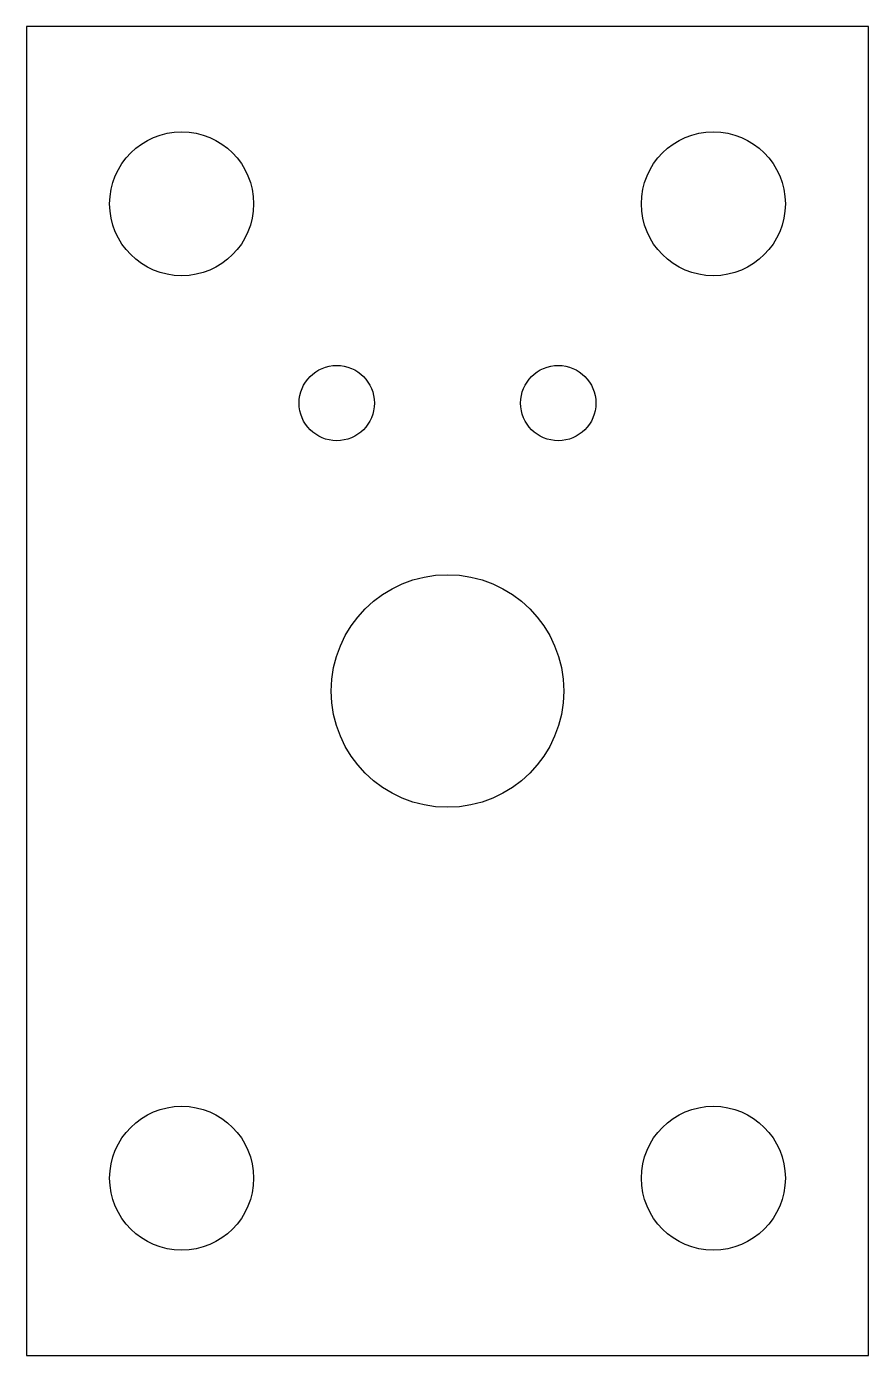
# Model space of a CAD drawing. Header units: millimetres. Extents: x -19 to 19, y -30 to 30.
import ezdxf

# ---------------------------------------------------------------- set-up
doc = ezdxf.new("R2010")
doc.units = ezdxf.units.MM

msp = doc.modelspace()

# ---------------------------------------------------------------- linework, layer by layer
at = {"layer": 'CUT'}
msp.add_lwpolyline([(-19, -30), (19, -30), (19, 30), (-19, 30)], close=True, dxfattribs=at)
at = {"layer": 'DRILL'}
for centre, radius in [((-12, 22), 3.25), ((12, 22), 3.25), ((-5, 13), 1.7), ((5, 13), 1.7), ((0, 0), 5.25), ((-12, -22), 3.25), ((12, -22), 3.25)]:
    msp.add_circle(centre, radius, dxfattribs=at)

doc.saveas('drawing.dxf')
